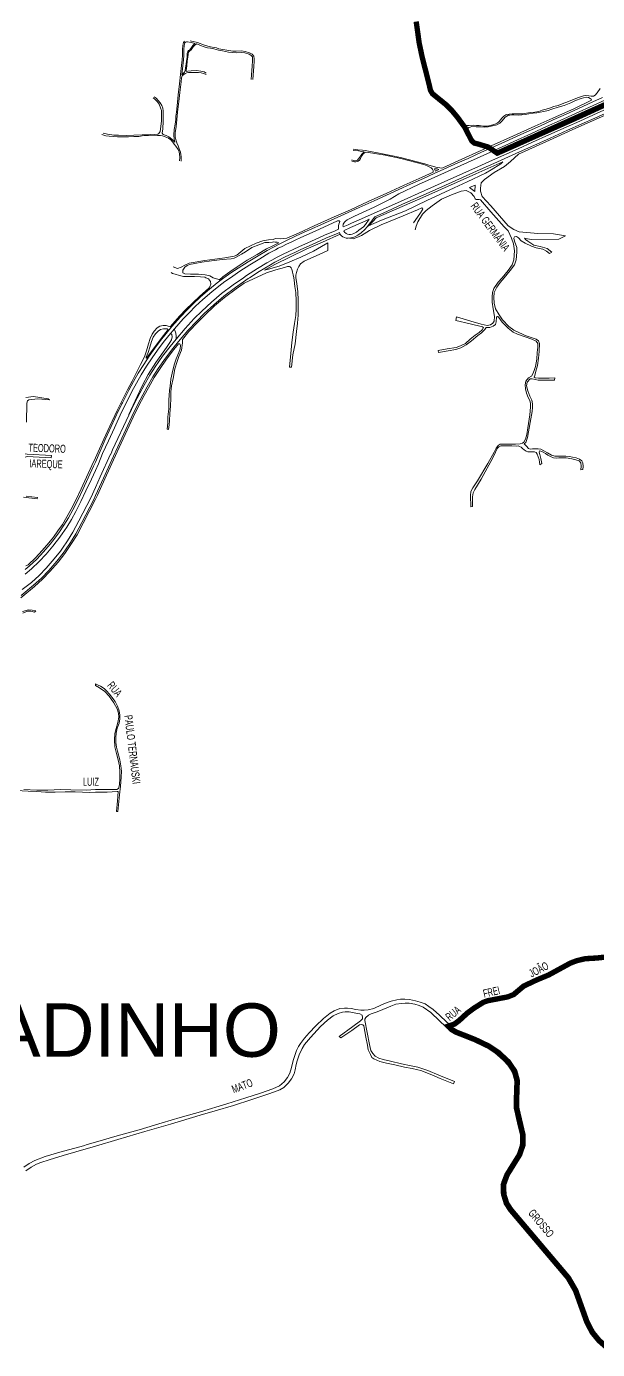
# Model space of a CAD drawing. Header units: millimetres. Extents: x 617885 to 663705, y 7172943 to 7234736.
# Drawn here: x 656071 to 657141, y 7183791 to 7186271 of the extents above; entities that cross this region are included whole.
import ezdxf

# ---------------------------------------------------------------- set-up
doc = ezdxf.new("R2010")
doc.units = ezdxf.units.MM
doc.layers.add('BAIRROS', color=12, linetype='Continuous')
doc.layers.add('TOP_VIAS 10.000', color=7, linetype='Continuous', lineweight=9)
doc.layers.add('VIAS', color=7, linetype='Continuous', lineweight=5)
doc.styles.add('LDUP', font='LDUP.SHX')
doc.styles.get("Standard").update_dxf_attribs({"font": 'arial.ttf'})

msp = doc.modelspace()

# ---------------------------------------------------------------- linework, layer by layer
at = {"layer": 'BAIRROS', "lineweight": 40, "ltscale": 0.3, "const_width": 10}
for points in [[(657204.2, 7186146.6), (656953, 7186033.4), (656936.1, 7186044.8), (656919.4, 7186049.9), (656909.7, 7186052.4), (656904.8, 7186057.1), (656892.5, 7186081.3), (656878.4, 7186100.7), (656867.1, 7186114.3), (656857.5, 7186123.8), (656831.8, 7186144.6), (656828, 7186150.8), (656825.8, 7186159.9), (656811.8, 7186215.8), (656806.7, 7186239.8), (656801.1, 7186280)], [(657204.2, 7186146.6), (657106.9, 7186102), (656975.4, 7186043.3), (656953, 7186033.4), (656936.1, 7186044.8), (656919.4, 7186049.9), (656909.7, 7186052.4), (656904.8, 7186057.1), (656892.5, 7186081.3), (656878.4, 7186100.7), (656867.1, 7186114.3), (656857.5, 7186123.8), (656831.8, 7186144.6), (656828, 7186150.8), (656825.8, 7186159.9), (656811.8, 7186215.8), (656806.7, 7186239.8), (656801.1, 7186280)], [(657156.9, 7183796.5), (657143.5, 7183808.2), (657130.9, 7183823.6), (657120.6, 7183843.4), (657099.6, 7183901.9), (657085.9, 7183925.7), (656977.8, 7184053.4), (656970, 7184065.5), (656965.1, 7184081.4), (656964.1, 7184099.9), (656971.1, 7184119), (656994.5, 7184156.6), (657000.6, 7184174.5), (657000.4, 7184194.7), (656989, 7184243.4), (656989, 7184266.3), (656990, 7184295.5), (656985.3, 7184312.8), (656973.3, 7184330.5), (656954.4, 7184348.1), (656936.6, 7184360), (656911.1, 7184372.2), (656874.9, 7184386.5), (656866.6, 7184391.5), (656861.5, 7184397.7), (656872.6, 7184401.3), (656881.3, 7184407.9), (656896, 7184421.4), (656908.8, 7184430.9), (656926.6, 7184442.1), (656935.1, 7184445.1), (656972.3, 7184452.2), (656983.3, 7184456.5), (657002.3, 7184472.5), (657026.3, 7184483.8), (657049, 7184493.3), (657089.5, 7184515.4), (657101.5, 7184520), (657117.5, 7184523.8), (657139.5, 7184525.1), (657168.5, 7184528.2)], [(657169, 7184528.4), (657140.1, 7184525.3), (657118.1, 7184524), (657102.1, 7184520.2), (657090.1, 7184515.6), (657049.6, 7184493.5), (657026.8, 7184484), (657002.9, 7184472.7), (656983.8, 7184456.7), (656972.9, 7184452.4), (656935.7, 7184445.3), (656927.2, 7184442.3), (656909.4, 7184431.1), (656896.6, 7184421.6), (656881.9, 7184408.1), (656873.2, 7184401.5), (656862.1, 7184397.9), (656867.2, 7184391.7), (656875.5, 7184386.7), (656911.7, 7184372.4), (656937.1, 7184360.2), (656955, 7184348.3), (656973.9, 7184330.7), (656985.9, 7184313), (656990.6, 7184295.7), (656989.6, 7184266.5), (656989.6, 7184243.6), (657001, 7184194.9), (657001.2, 7184174.7), (656995.1, 7184156.8), (656971.7, 7184119.2), (656964.7, 7184100.1), (656965.6, 7184081.6), (656970.6, 7184065.7), (656978.4, 7184053.6), (657086.5, 7183925.9), (657100.2, 7183902.1), (657121.2, 7183843.6), (657131.4, 7183823.8), (657144.1, 7183808.4), (657157.5, 7183796.7)]]:
    msp.add_lwpolyline(points, dxfattribs=at)
at = {"layer": 'VIAS', "color": 253, "flags": 128}
for points in [[(656904.4, 7186055.5), (656899.6, 7186062.9), (656895.7, 7186071.1), (656892.6, 7186077.4), (656887.9, 7186083.2), (656884.4, 7186089.6), (656879.9, 7186096.9), (656874.3, 7186103.9), (656865, 7186114.2), (656857.6, 7186121.8), (656850.6, 7186127.4), (656844.5, 7186132.1), (656836.7, 7186138.2), (656831, 7186143.4), (656828.7, 7186145.4), (656826, 7186149.8), (656825.2, 7186153.3), (656823.6, 7186158.9), (656822.9, 7186164.3), (656821.5, 7186171.9), (656818.3, 7186185.8), (656814.5, 7186199.2), (656810.5, 7186214.8), (656807.5, 7186228.6), (656804.3, 7186248), (656802.1, 7186262.4), (656800.2, 7186274.5)], [(656838.6, 7186140.5), (656835.3, 7186143.5), (656832.9, 7186147), (656830.1, 7186151.8), (656828.6, 7186156.6), (656827, 7186163.5), (656825.8, 7186170.4), (656823.2, 7186181), (656819.4, 7186193.8), (656814.9, 7186210), (656811.2, 7186224.7), (656808, 7186242.1), (656805.5, 7186261.1), (656803.1, 7186279.9)], [(656366.9, 7186243.1), (656365.6, 7186241.7), (656365, 7186240.8), (656364.3, 7186238.5), (656363.8, 7186234.7), (656363.4, 7186228.5), (656362.9, 7186216.9), (656362.3, 7186208.5), (656361.2, 7186197.5), (656359.4, 7186180.7), (656357.3, 7186163.5), (656355.3, 7186142.5), (656353.4, 7186122.4), (656351.9, 7186110.4), (656350.9, 7186102.5), (656350.4, 7186096.6), (656349.3, 7186087.6), (656347.7, 7186077.9), (656347, 7186067.9), (656347.6, 7186059.9), (656348.6, 7186054), (656343.2, 7186059.7), (656337.7, 7186063.7), (656332.8, 7186066.2), (656326.6, 7186068.4), (656324.8, 7186070.9), (656326.2, 7186079.3), (656326.8, 7186093.3), (656327.2, 7186104.4), (656327, 7186112.7), (656326, 7186118), (656324.1, 7186122.6), (656321.1, 7186127.5), (656317.8, 7186132.3), (656313.5, 7186136.7), (656310.3, 7186138.8)], [(656494.8, 7186171.3), (656495.5, 7186179.7), (656496.9, 7186196), (656497.4, 7186206.1), (656497.4, 7186210.1), (656496.9, 7186214.9), (656493.4, 7186218.7), (656489, 7186221.6), (656480.7, 7186223.9), (656473.4, 7186224.9), (656463.7, 7186224.4), (656457.6, 7186224.7), (656450, 7186225.5), (656438.5, 7186227.7), (656431.5, 7186229.2), (656426.7, 7186230.5), (656422.2, 7186231.4), (656415.8, 7186232.7), (656410.9, 7186233.6), (656404.5, 7186235.6), (656391.1, 7186240.8), (656377.6, 7186243.9)], [(656407.8, 7186183.1), (656403.5, 7186185.6), (656397.5, 7186187.2), (656389.6, 7186188.4), (656379.4, 7186187.8), (656373.3, 7186187.2), (656370.1, 7186186.2), (656370.2, 7186188.3), (656370.7, 7186192.3), (656371.1, 7186197.6), (656372, 7186205.8), (656373.1, 7186213.5), (656373.6, 7186218.8), (656374.5, 7186222.6), (656376.4, 7186224.6), (656379.5, 7186227.3), (656382, 7186230.8), (656383.6, 7186233.2), (656386.1, 7186236), (656388.2, 7186237.2), (656389.7, 7186238), (656396.7, 7186235.4), (656403.6, 7186232.9), (656410.2, 7186230.8), (656415.3, 7186229.9), (656421.6, 7186228.7), (656426, 7186227.7), (656430.9, 7186226.4), (656437.9, 7186224.9), (656449.6, 7186222.6), (656457.4, 7186221.8), (656463.7, 7186221.5), (656473.3, 7186222.1), (656480.1, 7186221.1), (656487.8, 7186219), (656491.6, 7186216.5), (656494.2, 7186213.7), (656494.6, 7186209.9), (656494.6, 7186206.2), (656494, 7186196.2), (656492.6, 7186180), (656492, 7186171.5)], [(656407.5, 7186180.9), (656402.8, 7186182.5), (656398.1, 7186183.7), (656393.2, 7186184.7), (656385.3, 7186184.6), (656379.3, 7186184.8), (656374.6, 7186184.8), (656371, 7186184.1), (656367.9, 7186182.5), (656365.6, 7186181), (656362.7, 7186178), (656361.5, 7186174.5), (656360.4, 7186166.8), (656358.3, 7186146.8), (656356.3, 7186130.2), (656353.8, 7186110), (656352.5, 7186096.7), (656351.4, 7186083.3), (656349.7, 7186071.5), (656349.7, 7186064.1), (656351.1, 7186056.7), (656352.7, 7186052.8), (656355.3, 7186047.4), (656358.3, 7186037.9), (656358.5, 7186037.8), (656359.5, 7186035), (656360.9, 7186026.8), (656360.6, 7186018.4)], [(657145.6, 7186154.4), (657140.4, 7186146.5), (657136.4, 7186142.1), (657133.6, 7186140.2), (657129, 7186140.4), (657124.5, 7186140.9), (657118.9, 7186141.2), (657114.8, 7186140.8), (657110.7, 7186139.7), (657107, 7186138.4), (657103.2, 7186136.8), (657086.4, 7186130.5), (657074.9, 7186125.6), (657066.9, 7186122.8), (657058.9, 7186120.6), (657051.2, 7186118), (657044.4, 7186115.6), (657037.3, 7186113.9), (657031.2, 7186111.7), (657023.4, 7186110.1), (657015.6, 7186109.3), (657007.9, 7186108.5), (657000.2, 7186107.2), (656993.1, 7186106.8), (656986.7, 7186107), (656980.8, 7186107), (656975.3, 7186106.6), (656970.8, 7186105.9), (656968.8, 7186105.3), (656965.1, 7186102.8), (656961.7, 7186098.9), (656959, 7186095.6), (656956.1, 7186092.4), (656952.9, 7186089.7), (656950.2, 7186088.1), (656945, 7186086.3), (656939.7, 7186085.1), (656934.6, 7186084.2), (656927, 7186084.1), (656919.4, 7186085.1), (656914.3, 7186085.5), (656907.7, 7186085.7), (656900.4, 7186085.4), (656894.8, 7186085.2), (656892.5, 7186085.6), (656890.8, 7186086.8), (656888.6, 7186089.5), (656885.1, 7186095), (656877.9, 7186105), (656870.5, 7186113.3), (656862.6, 7186121.8), (656855.3, 7186127.6), (656848.1, 7186132.8), (656842.7, 7186137.5), (656838.6, 7186140.5)], [(656068.2, 7185253.2), (656076, 7185259.3), (656089.9, 7185272.7), (656102.7, 7185286.4), (656115.2, 7185300.8), (656121.9, 7185309.3), (656124, 7185312), (656125.8, 7185314.5), (656132.6, 7185323.8), (656140.9, 7185336.1), (656149.3, 7185350.2), (656157.5, 7185364.9), (656166.7, 7185383.2), (656176.3, 7185403.2), (656186.5, 7185425.1), (656196.5, 7185446.7), (656200, 7185454.4), (656208.6, 7185474.7), (656218.4, 7185497.1), (656229.6, 7185521.3), (656243.4, 7185551), (656248.2, 7185560.8), (656248.6, 7185561.6), (656249.6, 7185563.6), (656250.5, 7185565.3), (656251.1, 7185566.6), (656254.9, 7185574.2), (656262.7, 7185589.4), (656271.3, 7185605.4), (656280.2, 7185621.3), (656290.4, 7185637.6), (656300.8, 7185653.2), (656311.3, 7185667.9), (656322, 7185682.5), (656332.3, 7185695.5), (656343.4, 7185708.7), (656359.9, 7185727.2), (656371.1, 7185738.9), (656383.3, 7185751.2), (656397.1, 7185763.9), (656413.8, 7185778.6), (656428.3, 7185790.5), (656440.4, 7185800), (656454, 7185809.4), (656467.3, 7185817.7), (656486.1, 7185829.8), (656504.7, 7185840.9), (656522.1, 7185851), (656533.9, 7185857.2), (656546.6, 7185864.3), (656560.4, 7185871), (656585.6, 7185882.7), (656610.9, 7185894), (656617, 7185896.7), (656629, 7185902.2), (656666.9, 7185919.3), (656694.4, 7185931.7), (656722.5, 7185944.3), (656745.3, 7185954.7), (656768.8, 7185965.4), (656790.5, 7185975.3), (656814.7, 7185986.2), (656834.6, 7185995), (656853.1, 7186003.3), (656879, 7186015.1), (656898.3, 7186023.7), (656923.3, 7186035), (656942.2, 7186043.4), (656966.9, 7186054.7), (656996.9, 7186068.2), (657034, 7186084.9), (657057.6, 7186095.6), (657082, 7186106.6), (657103.9, 7186116.7), (657131.9, 7186129.3), (657150.2, 7186137.5)], [(656214.2, 7186070.9), (656222.8, 7186068.7), (656234.7, 7186067.4), (656243.4, 7186067), (656257.7, 7186066.2), (656272.1, 7186067.1), (656287.3, 7186067.9), (656302.7, 7186068.4), (656316.8, 7186069.2), (656319, 7186070.1), (656321, 7186073.8), (656322.8, 7186083.3), (656323.5, 7186094.1), (656323.8, 7186107), (656323.7, 7186113.6), (656322.1, 7186118.6), (656319.1, 7186124.9), (656316.1, 7186129.8), (656311.6, 7186134.5), (656308.3, 7186137)], [(657159.3, 7186116.8), (657133.4, 7186105.1), (657107.8, 7186093.6), (657082.1, 7186082.1), (657049.7, 7186067.5), (657018.9, 7186053.7), (656992.1, 7186041.7), (656943.9, 7186020.2), (656923.7, 7186011.1), (656853.6, 7185979.6), (656817.1, 7185963.4), (656773, 7185943.6), (656704.1, 7185912.6), (656680, 7185902), (656673.4, 7185899.1), (656664.1, 7185895.2), (656664, 7185895.8), (656663.9, 7185897), (656664, 7185898.6), (656664.5, 7185900.4), (656665.6, 7185902.5), (656667, 7185904.4), (656668.7, 7185906.2), (656671.7, 7185908.7), (656685.4, 7185915.3), (656722.3, 7185932.2), (656752.1, 7185947.5), (656768.5, 7185957.2), (656805.3, 7185974.6), (656915.5, 7186024.3), (656940.1, 7186035.4), (656983.9, 7186055.2), (657017.3, 7186070.3), (657045.6, 7186083.1), (657070.8, 7186094.6), (657099.6, 7186107.7), (657132.8, 7186122.7), (657154.6, 7186132.4)], [(656488.5, 7185800), (656507, 7185811.6), (656528.3, 7185824.4), (656536.1, 7185828.9), (656543.5, 7185833), (656553, 7185837.8), (656564.9, 7185843.5), (656573.4, 7185847.4), (656584.6, 7185852.6), (656606, 7185862.1), (656632, 7185874), (656651.9, 7185882.4), (656657.2, 7185884.7), (656657.9, 7185882.5), (656659.2, 7185880.4), (656661.1, 7185878.5), (656663.4, 7185876.9), (656666.5, 7185875.2), (656669.6, 7185874.3), (656673.5, 7185874.2), (656678.3, 7185874.5), (656682.5, 7185875.2), (656686.1, 7185876.5), (656691.7, 7185879.6), (656697.8, 7185883.9), (656705, 7185890.1), (656709.5, 7185895.3), (656723.3, 7185914.1), (656747.6, 7185925), (656775.6, 7185937.7), (656819.7, 7185957.4), (656856.3, 7185973.7), (656926.4, 7186005.1), (656946.6, 7186014.3), (656994.8, 7186035.8), (657021.5, 7186047.8), (657052.3, 7186061.5), (657084.8, 7186076.2), (657110.4, 7186087.7), (657136, 7186099.2), (657162, 7186110.9)], [(656357.6, 7186018.8), (656357.9, 7186025.5), (656357.7, 7186031.3), (656356.7, 7186035.7), (656355.1, 7186040.2), (656350.8, 7186046.3), (656347.7, 7186050.3), (656344.8, 7186053.9), (656341.1, 7186058.2), (656336.6, 7186061.5), (656330.7, 7186064.3), (656325.6, 7186065.9), (656322.1, 7186066.3), (656316.2, 7186066.5), (656310.9, 7186067.1), (656299.6, 7186066.8), (656290.9, 7186066.3), (656281.3, 7186064.7), (656271.7, 7186064.7), (656261.8, 7186064.3), (656250.3, 7186063.9), (656241.4, 7186064.2), (656233.2, 7186064.6), (656225.9, 7186065), (656219.4, 7186065.8), (656212.2, 7186068.3)], [(656683.1, 7186040.8), (656691.6, 7186039.8), (656700.5, 7186039.1), (656705.7, 7186038.1), (656734.8, 7186033), (656753.7, 7186029.3), (656771.8, 7186025.2), (656817.4, 7186013.2), (656823.2, 7186011.6), (656838.2, 7186007.2), (656841.9, 7186006.4), (656845.6, 7186005.7), (656848.2, 7186005.3), (656851.2, 7186005.8), (656893.8, 7186025.2), (656932.3, 7186042.7), (656932.4, 7186044.1), (656931.9, 7186044.8), (656930.4, 7186045.4), (656926.2, 7186046.5), (656920.8, 7186047.8), (656915.7, 7186048.7), (656911.6, 7186049.9), (656909.2, 7186050.7), (656906.8, 7186052.4), (656904.4, 7186055.5)], [(656745.8, 7185958.5), (656778.6, 7185973.3), (656812.2, 7185988.4), (656833.2, 7185997.8), (656833.2, 7186000.9), (656831.5, 7186003.7), (656828.9, 7186006.1), (656825.1, 7186008), (656821.4, 7186009.6), (656815.4, 7186012), (656772.4, 7186023.4), (656743, 7186029.4), (656711.5, 7186034.8), (656707, 7186035), (656704.2, 7186034), (656702, 7186032), (656699.4, 7186028.1), (656696.7, 7186023.3), (656694.6, 7186020.3), (656692.6, 7186018.6), (656690.3, 7186017.5), (656688.1, 7186017.1), (656685.3, 7186017.3), (656682.8, 7186018), (656681, 7186018.7), (656680, 7186019.2)], [(656680.7, 7186020.6), (656683.6, 7186019.6), (656686.2, 7186019.2), (656689.1, 7186019.7), (656690.8, 7186020.5), (656692.4, 7186021.9), (656695.6, 7186025.7), (656698, 7186029.4), (656698.6, 7186030.6), (656700.2, 7186032.7), (656702.3, 7186034.9), (656703.5, 7186035.9), (656698.8, 7186036.6), (656693.2, 7186037.5), (656683.1, 7186038.5)], [(656558.9, 7185874), (656580.4, 7185883.7), (656609.6, 7185897.1), (656647.3, 7185913.9), (656678, 7185927.5), (656711.2, 7185942.6), (656745.8, 7185958.5)], [(656068.1, 7185244.6), (656080.3, 7185254.5), (656094.5, 7185268.2), (656107.5, 7185282.1), (656120.2, 7185296.7), (656126.5, 7185305.1), (656129.1, 7185308.2), (656131.1, 7185311.5), (656137.8, 7185320), (656146.4, 7185332.6), (656154.9, 7185347), (656163.2, 7185361.9), (656172.5, 7185380.4), (656182.2, 7185400.4), (656192.3, 7185422.4), (656200, 7185438.9), (656205.6, 7185451.4), (656213.4, 7185470.8), (656224.2, 7185494.4), (656235.4, 7185518.6), (656249.1, 7185548.2), (656253.7, 7185557.6), (656257, 7185564.1), (656260.7, 7185571.3), (656268.4, 7185586.5), (656277, 7185602.4), (656285.7, 7185618), (656295.8, 7185634.2), (656306.1, 7185649.6), (656316.5, 7185664.1), (656327.2, 7185678.6), (656337.3, 7185691.4), (656348.3, 7185704.5), (656364.6, 7185722.8), (656375.7, 7185734.4), (656387.8, 7185746.5), (656401.4, 7185759.1), (656418, 7185773.7), (656431.3, 7185784.3), (656442.4, 7185792.7), (656453.2, 7185799.9), (656457.3, 7185802.9), (656470.8, 7185812.4), (656489.4, 7185824.3), (656507.9, 7185835.4), (656524.8, 7185845.7), (656533.8, 7185850.5), (656537.5, 7185852.3), (656542.7, 7185855.1), (656549.8, 7185858.6), (656558, 7185862.7), (656568.1, 7185867.5), (656575.3, 7185870.9), (656583.8, 7185874.7), (656613.2, 7185887.9), (656620, 7185891), (656653.9, 7185906.3), (656655.2, 7185906.5), (656656.2, 7185906.5), (656656.8, 7185906.5), (656657.4, 7185906), (656657.7, 7185905.2), (656657.3, 7185903.7), (656656.3, 7185900.1), (656655.6, 7185897.1), (656655.2, 7185893.6), (656655.2, 7185891.1), (656649.5, 7185888), (656629.5, 7185879.6), (656603.4, 7185867.8), (656582.1, 7185858.2), (656570.8, 7185853), (656562.3, 7185849.1), (656550.5, 7185843.4), (656540.7, 7185838.5), (656530.6, 7185833), (656521.1, 7185827.7), (656503.7, 7185817.1), (656482.9, 7185804), (656477.3, 7185800), (656458.4, 7185786.6), (656436.3, 7185770.2), (656417.3, 7185754.1), (656399.2, 7185737.3), (656385.2, 7185723.3), (656368.3, 7185705), (656351, 7185684.6), (656340, 7185671.2), (656325.9, 7185652.8), (656312.2, 7185633.2), (656302.2, 7185617.5), (656291.1, 7185598.4), (656283.2, 7185583.7), (656273.3, 7185564.6), (656262.4, 7185542.6), (656232.2, 7185477.3), (656230.8, 7185474.2), (656230.5, 7185473.7), (656228.6, 7185469.4), (656228.5, 7185469.1), (656209, 7185426.8), (656200, 7185407), (656191.1, 7185387.5), (656169.1, 7185344.2), (656157.6, 7185323), (656147.6, 7185307.2), (656138.4, 7185293.4), (656134.4, 7185287.7), (656122.9, 7185272.9), (656107.7, 7185255.6), (656094.5, 7185241.7), (656079.9, 7185228.7), (656062.4, 7185215.8)], [(656345.5, 7185820.6), (656353.5, 7185817.4), (656360.9, 7185819.5), (656367.3, 7185823.6), (656375.9, 7185827.5), (656405.1, 7185832.1), (656442.4, 7185837.3), (656460, 7185840.2), (656465.1, 7185842.5), (656479.7, 7185855), (656501.2, 7185864.5), (656513.4, 7185868.9), (656524, 7185871), (656532.8, 7185871.8), (656537.6, 7185873.4), (656545.9, 7185873.1), (656552.8, 7185873.3), (656558.9, 7185874)], [(656420.4, 7185800), (656414.1, 7185803.3), (656405.5, 7185805.4), (656393.3, 7185806.9), (656378.2, 7185806.9), (656367.6, 7185807), (656363.7, 7185809.4), (656363.7, 7185814.1), (656367.4, 7185819.5), (656371.7, 7185822.7), (656376.1, 7185824.5), (656386, 7185826.8), (656399.5, 7185829.2), (656417.3, 7185831.6), (656437.7, 7185834.2), (656454.3, 7185835.5), (656460.1, 7185836.9), (656465.2, 7185839.3), (656473.4, 7185844.1), (656481.2, 7185848.7), (656493.1, 7185856.4), (656506.2, 7185861.7), (656517.3, 7185865.9), (656524.7, 7185866.2), (656531.8, 7185866.9), (656533.6, 7185867), (656536.8, 7185866.8), (656540.4, 7185866.6), (656543.6, 7185865.4), (656533.5, 7185860.5), (656520.5, 7185853.9), (656503, 7185843.8), (656484.3, 7185832.6), (656465.4, 7185820.5), (656451.7, 7185810.9), (656438.7, 7185801.5), (656436.7, 7185799.9), (656432.1, 7185796.2), (656429.4, 7185797), (656422.2, 7185799.1), (656420.4, 7185800)], [(656060.7, 7185204.7), (656084, 7185223.8), (656098.9, 7185237.1), (656112.4, 7185251.2), (656127.8, 7185268.8), (656139.6, 7185284.1), (656143.6, 7185289.8), (656153, 7185303.8), (656163.1, 7185319.8), (656174.7, 7185341.2), (656196.9, 7185384.7), (656200, 7185391.6), (656214.9, 7185424.2), (656233.9, 7185465.4), (656237.1, 7185472.6), (656238, 7185474.7), (656268.2, 7185539.8), (656279, 7185561.7), (656288.8, 7185580.7), (656296.7, 7185595.3), (656307.7, 7185614.2), (656317.6, 7185629.6), (656331.1, 7185649), (656345, 7185667.2), (656355.9, 7185680.5), (656373.1, 7185700.8), (656389.8, 7185718.8), (656403.7, 7185732.7), (656421.6, 7185749.3), (656440.3, 7185765.2), (656462.2, 7185781.4), (656486.4, 7185798.7), (656488.5, 7185800)], [(656069.3, 7185259.8), (656073.8, 7185261.8), (656087.5, 7185275), (656100.2, 7185288.6), (656112.6, 7185302.9), (656121.3, 7185314), (656129.8, 7185325.7), (656138.1, 7185337.8), (656146.4, 7185351.8), (656154.6, 7185366.4), (656163.8, 7185384.7), (656173.3, 7185404.6), (656183.5, 7185426.5), (656193.5, 7185448.1), (656200, 7185462.5), (656205.1, 7185473.8), (656215.9, 7185497.5), (656227.1, 7185521.7), (656240.9, 7185551.3), (656252.5, 7185574.7), (656260.3, 7185589.9), (656268.9, 7185606), (656276.8, 7185622.6), (656284.3, 7185637.1), (656288.1, 7185644.2), (656292.3, 7185653.6), (656295.6, 7185663.2), (656299.3, 7185676), (656302.7, 7185685.8), (656306.4, 7185694.1), (656310, 7185699.7), (656315.9, 7185706), (656320.8, 7185708.9), (656326.8, 7185710.7), (656332.4, 7185710.5), (656339.9, 7185708), (656358, 7185728.4), (656369.3, 7185740.2), (656381.6, 7185752.5), (656395.4, 7185765.3), (656412.2, 7185780.1), (656414.3, 7185783.1), (656416, 7185787.8), (656415.9, 7185793), (656411.6, 7185798.2), (656407, 7185800), (656404.9, 7185800.9), (656396.8, 7185801.7), (656385.7, 7185802), (656374.4, 7185802.1), (656364.9, 7185802.5), (656357.4, 7185804), (656349.5, 7185806.4), (656344.1, 7185807.7), (656342, 7185810)], [(656351.1, 7185684.7), (656351, 7185690.6), (656350.6, 7185696.2), (656348.3, 7185702.9)], [(656340.8, 7185695.7), (656343, 7185693.8), (656343.6, 7185689.1), (656342.3, 7185683.8), (656339.5, 7185678.6), (656333.3, 7185669.1), (656313.1, 7185641.4), (656298.9, 7185618.4), (656288.3, 7185598.5), (656278.2, 7185577.5), (656262.8, 7185543.8)], [(656069.5, 7185575.3), (656083.7, 7185577.1), (656111.7, 7185573.2), (656113.6, 7185571), (656092.3, 7185572.8), (656075.1, 7185571), (656072.6, 7185569.3), (656071.3, 7185565), (656070.6, 7185529.4)], [(656068.2, 7185470), (656072.2, 7185469.3), (656117.4, 7185467.1), (656116.9, 7185462.5), (656072.1, 7185465.2), (656068.5, 7185464)], [(656070.3, 7185390.7), (656091.1, 7185388.3), (656091, 7185385.4), (656064.9, 7185388.5)]]:
    msp.add_lwpolyline(points, dxfattribs=at)
for points in [[(656382.3, 7186234.9), (656379.8, 7186231.1), (656378.3, 7186228.6), (656376, 7186226.7), (656374.4, 7186225.5), (656373.3, 7186224.2), (656372.6, 7186222.7), (656372.1, 7186220), (656371.6, 7186213.4), (656371.2, 7186208.7), (656370.6, 7186205.7), (656370.2, 7186201.1), (656369.6, 7186197), (656369, 7186192.5), (656368.3, 7186188.2), (656367.1, 7186185), (656363.9, 7186182.2), (656361.8, 7186180.4), (656364.9, 7186208.4), (656365.4, 7186216.7), (656365.9, 7186228.4), (656366.3, 7186234.5), (656366.7, 7186238), (656367.4, 7186240), (656369, 7186241.7), (656370.8, 7186241.8), (656372.7, 7186241.8), (656379.2, 7186240.7), (656387.1, 7186238.8), (656384.6, 7186237.3)], [(657129.7, 7186132.9), (657097.9, 7186117.3), (657057.3, 7186099.2), (657023.2, 7186083.7), (656983.6, 7186065.8), (656941.3, 7186046.9), (656937.3, 7186046.6), (656933.3, 7186047.1), (656926.5, 7186049.2), (656920.4, 7186050.8), (656914.5, 7186052.3), (656909.3, 7186054.5), (656907.1, 7186056.9), (656903.7, 7186062.3), (656900.6, 7186068.4), (656897.8, 7186073.5), (656897, 7186076.7), (656897.3, 7186078.8), (656898.3, 7186080.3), (656900, 7186081.4), (656902.4, 7186082.4), (656905.6, 7186083.1), (656913.7, 7186083), (656922.4, 7186082.5), (656930, 7186082.1), (656935.9, 7186082.7), (656944.2, 7186084.3), (656952.5, 7186086.4), (656957.6, 7186089.3), (656961.5, 7186093.5), (656965.4, 7186097.8), (656968, 7186100.6), (656971.1, 7186103), (656973.9, 7186104.5), (656976.5, 7186104.9), (656980.1, 7186105), (656984, 7186105), (656992.1, 7186104.8), (656999, 7186105.2), (657005.3, 7186106), (657012.2, 7186107.1), (657020.3, 7186108.1), (657027.4, 7186108.7), (657033.7, 7186110), (657040, 7186111.5), (657048.3, 7186113.6), (657055.1, 7186115.9), (657067.1, 7186119.3), (657078.5, 7186122.6), (657090.7, 7186127.5), (657099.9, 7186131.9), (657110.2, 7186135.8), (657114.9, 7186137.3), (657120.2, 7186138.1), (657123.9, 7186137.5), (657127.4, 7186136.1), (657129, 7186134.8)], [(656843.7, 7186002.6), (656837.2, 7185999.7), (656835.6, 7186003.2), (656835.8, 7186003.8), (656836.3, 7186004.2), (656837.3, 7186004.3), (656840.2, 7186004)], [(656678.2, 7185894.1), (656682.1, 7185895.8), (656706.8, 7185906.7), (656712.8, 7185909.4), (656710.4, 7185905.9), (656708.7, 7185903.4), (656706.1, 7185899.7), (656702.3, 7185895.1), (656693.7, 7185888.9), (656689, 7185885.6), (656684.1, 7185883), (656680.8, 7185881.8), (656678.2, 7185881.2), (656675.4, 7185881), (656672.5, 7185881.5), (656669.7, 7185882.7), (656666.6, 7185885.1), (656665.8, 7185886.5), (656665.6, 7185887.5), (656665.8, 7185888.5), (656676.5, 7185893.3)], [(656295.3, 7185649.7), (656295.3, 7185651.4), (656298.8, 7185659.9), (656302.2, 7185670.1), (656305.2, 7185680.4), (656308.1, 7185688.3), (656312.4, 7185695), (656317.3, 7185700.1), (656322, 7185703), (656327.7, 7185704.5), (656331.5, 7185704.5), (656334.7, 7185704.1), (656336.2, 7185703), (656322.9, 7185685.8), (656310.1, 7185668.4), (656299.5, 7185654), (656295.9, 7185649.1)]]:
    msp.add_lwpolyline(points, close=True, dxfattribs=at)
at = {"layer": 'VIAS', "color": 253}
for points in [[(657153.9, 7186104.1), (657100.5, 7186080.2), (657044.1, 7186054.8), (656992.6, 7186031.3), (656978, 7186017.8)], [(656725.8, 7185911.9), (656813.5, 7185950.3), (656912.6, 7185994.4), (656941, 7186007), (656963.3, 7186017.2), (656959.8, 7186013.6), (656941.4, 7186002), (656930.8, 7185996.1), (656896.4, 7185979.4), (656872.3, 7185968.4), (656821.2, 7185944.7), (656781.3, 7185925.6), (656736.1, 7185907.6), (656711.9, 7185897), (656719.9, 7185905.4), (656725.8, 7185911.9)], [(656947, 7185996.9), (656928.8, 7185983.9), (656922.8, 7185978.1), (656921.4, 7185968), (656921.6, 7185962), (656924.9, 7185951.9)], [(656978, 7186017.8), (656966.4, 7186008.3), (656947, 7185996.9)], [(657060.6, 7185465.4), (657081.3, 7185465.4), (657088.1, 7185464.7), (657094.3, 7185463.5), (657101.1, 7185462.5), (657106.9, 7185459.9), (657111.8, 7185457), (657113.6, 7185452.9), (657114.2, 7185446.3), (657113.5, 7185440.3), (657109.5, 7185439.7), (657110.4, 7185446.6), (657109.7, 7185453), (657106.4, 7185456.8), (657100.2, 7185459), (657093, 7185460.4), (657082.1, 7185462.3), (657068.3, 7185462.3), (657063.2, 7185462.1), (657058.5, 7185462.6), (657053, 7185464.9), (657048, 7185467.6), (657043.7, 7185470.4), (657039, 7185473.3), (657034.7, 7185475), (657032.3, 7185475.4), (657031.8, 7185473.1), (657032.8, 7185468.5), (657034.7, 7185461.1), (657036.3, 7185452), (657032.8, 7185449.5), (657031.5, 7185459.5), (657028, 7185469.4), (657025.8, 7185472.5), (657022.7, 7185473.7), (657018.4, 7185473.8), (657010.3, 7185473.8), (657007, 7185474.7), (657003.7, 7185477.4), (657000.1, 7185480), (656998, 7185482.3), (656994.8, 7185483.8), (656992.3, 7185485), (656989.7, 7185484.5), (656980.3, 7185484.9), (656965.7, 7185485.2), (656962.7, 7185485.2), (656959.5, 7185485.2), (656956.1, 7185483.2), (656953.1, 7185479.8), (656949.9, 7185472.8), (656944.8, 7185462.5), (656922.6, 7185422.7), (656910.7, 7185403), (656907.8, 7185396.6), (656906.3, 7185389.4), (656906.8, 7185371.4), (656903.7, 7185370.4), (656903.1, 7185392.1), (656903.5, 7185399.1), (656907, 7185406.1), (656915.8, 7185419.4), (656935.1, 7185452), (656947.2, 7185473.3), (656950.8, 7185480.7), (656954.5, 7185485.4), (656958.6, 7185487.8), (656962.9, 7185488), (656970.9, 7185487.9), (656979.4, 7185488), (656987.5, 7185488), (656996.2, 7185488.9), (657000.1, 7185490), (657002.9, 7185491.8), (657005.7, 7185497.4), (657008.2, 7185506.1), (657010.3, 7185518.5), (657014, 7185542.9), (657015.4, 7185557.4), (657015.4, 7185564.3), (657014, 7185569.9), (657011.1, 7185575.5), (657007.6, 7185583.9), (657005.7, 7185591.6), (657005.3, 7185599), (657006.6, 7185606.2), (657011.6, 7185612.1), (657017.2, 7185615.7), (657019.9, 7185619.6), (657022.4, 7185626.4), (657024.8, 7185633.8), (657027.1, 7185647.2), (657028.1, 7185659.9), (657028.9, 7185669.6), (657028.9, 7185676.6), (657025.8, 7185681.3), (657017.8, 7185684.9), (656990.7, 7185694.2), (656982.9, 7185698), (656973.2, 7185705.3), (656962.1, 7185717), (656955.9, 7185725.4), (656954.3, 7185727.1), (656953.4, 7185727.1), (656952, 7185726.7), (656951.6, 7185725.8), (656951, 7185717.4), (656949.8, 7185712.5), (656945.6, 7185708.9), (656938.9, 7185706.9), (656933.4, 7185707), (656932.1, 7185706.9), (656929.7, 7185703.2), (656923.7, 7185696.7), (656916.6, 7185691.4), (656904.9, 7185681.6), (656895, 7185674.1), (656884.9, 7185668.8), (656875.6, 7185665.7), (656861, 7185663.1), (656843, 7185660.1), (656842.1, 7185663.7), (656858.9, 7185666.6), (656875.8, 7185669.5), (656884.2, 7185672.2), (656893.2, 7185676.7), (656902.1, 7185685.1), (656911.4, 7185692.1), (656918.9, 7185697.1), (656924.8, 7185702.3), (656927, 7185706.8), (656925.6, 7185708.1), (656902.3, 7185713.5), (656875.4, 7185719.6), (656876.8, 7185726.9), (656889.1, 7185723), (656903.2, 7185718.4), (656922.9, 7185713.1), (656933.8, 7185710.7), (656940.4, 7185711.5), (656944.7, 7185715.1), (656947.3, 7185718.8), (656947.7, 7185727.4), (656945.5, 7185741.5), (656943.7, 7185754.4), (656943.2, 7185764.3), (656944, 7185772.3), (656946.8, 7185780), (656954.5, 7185791.5), (656961.9, 7185800), (656973.2, 7185813.7), (656980.7, 7185824.1), (656983.8, 7185833.2), (656985.5, 7185850.3), (656983.2, 7185863.3), (656979.5, 7185874), (656973.3, 7185888), (656966, 7185895.4), (656940.8, 7185923.7), (656921.6, 7185946.1), (656919.1, 7185946.5), (656913.5, 7185946.5), (656911.4, 7185948.1), (656909.6, 7185952.3), (656903.6, 7185959.1), (656894.5, 7185963.2), (656885.4, 7185962), (656867.4, 7185955.6), (656848.6, 7185947.5), (656830.9, 7185934.7), (656819.9, 7185926.1), (656813.2, 7185919.2), (656803.9, 7185904.5), (656801, 7185896.7), (656799.4, 7185889.9)], [(656924.9, 7185951.9), (656940.8, 7185934.6), (656973.5, 7185897.5)], [(656795.9, 7185902.9), (656808.1, 7185920), (656813.8, 7185928.3), (656811.4, 7185930.9), (656803.5, 7185927.4), (656776.9, 7185915.9), (656735.4, 7185899.1), (656713.4, 7185888.3), (656698.9, 7185879.1), (656690, 7185875.3), (656683, 7185872.9), (656676.2, 7185873.9)], [(656973.5, 7185897.5), (656984, 7185890.3)], [(656060.1, 7185200.3), (656085.8, 7185221.6), (656100.9, 7185235.1), (656114.5, 7185249.3), (656130, 7185267), (656142.8, 7185283.4), (656155.4, 7185302.2), (656165.5, 7185318.4), (656177.2, 7185339.9), (656199.4, 7185383.5), (656200, 7185384.8), (656203.6, 7185392.7), (656217.4, 7185423), (656240.6, 7185473.5), (656270.7, 7185538.6), (656281.6, 7185560.4), (656291.3, 7185579.4), (656299.2, 7185593.9), (656310.1, 7185612.7), (656319.9, 7185628), (656333.4, 7185647.3), (656347.2, 7185665.5), (656355.9, 7185676.1), (656358.2, 7185675.8), (656359.3, 7185673.1), (656359, 7185666.6), (656356.2, 7185659.6), (656351.4, 7185647.8), (656347.6, 7185636.8), (656343.6, 7185621.1), (656341.5, 7185609.8), (656339.8, 7185596.5), (656338.7, 7185588.9), (656338.2, 7185580), (656337.5, 7185570.8), (656337.5, 7185554.6), (656335.8, 7185539.4), (656335.7, 7185528.1), (656334.4, 7185516.4), (656336.8, 7185515.8), (656338.1, 7185524), (656338.8, 7185531.8), (656339.6, 7185545.5), (656340.8, 7185559.4), (656341.2, 7185574), (656341.2, 7185586.2), (656342.6, 7185597.7), (656345.5, 7185611.1), (656348.7, 7185629.4), (656353.4, 7185643.2), (656356.5, 7185652.3), (656361, 7185664.1), (656363, 7185677.7), (656363.1, 7185684.5), (656375.2, 7185698.9), (656391.8, 7185716.9), (656405.6, 7185730.6), (656423.4, 7185747.2), (656442.1, 7185763), (656463.8, 7185779.1), (656478.7, 7185789.7), (656520.7, 7185809), (656538, 7185814.6), (656554.3, 7185819), (656559.8, 7185820.7), (656563.9, 7185820.7), (656565.2, 7185820.1), (656566.7, 7185818.4), (656568.1, 7185815.9), (656569.4, 7185810.4), (656570.3, 7185805.5), (656571.7, 7185800), (656572.2, 7185795.7), (656573.7, 7185783.5), (656575.6, 7185772), (656576.3, 7185756.4), (656576.3, 7185741.2), (656575.4, 7185728.9), (656573, 7185714.4), (656570.6, 7185698.2), (656568.3, 7185678.8), (656566, 7185658.2), (656563.4, 7185632.4), (656567.7, 7185632.5), (656569.9, 7185655.2), (656574.4, 7185676.4), (656577, 7185699.1), (656578.4, 7185714.9), (656580.1, 7185729.6), (656580.1, 7185758.1), (656579.3, 7185773.5), (656577.3, 7185789), (656575.7, 7185800), (656575.7, 7185804.7), (656576.7, 7185809.8), (656578.4, 7185816.2), (656581.1, 7185821.1), (656584.4, 7185826.3), (656591.3, 7185830.7), (656620.8, 7185844.1), (656635.2, 7185851), (656635.6, 7185865.4), (656623.9, 7185858.3), (656608.5, 7185849.9), (656584.8, 7185838.6), (656564.4, 7185829.5), (656544.1, 7185821.5), (656524.6, 7185815.9), (656516.9, 7185814), (656530.4, 7185821.5), (656536.2, 7185825), (656565.3, 7185839.4), (656594.9, 7185853.4), (656625.6, 7185866.9), (656658.4, 7185881.6)], [(656984, 7185890.3), (656993.9, 7185885.7), (657029.2, 7185882.7)], [(657005.3, 7185864.5), (656997.6, 7185869.4), (656992.7, 7185874.6), (656989, 7185877), (656985.5, 7185876.4), (656984, 7185874.2)], [(656984, 7185874.2), (656985.5, 7185868.4), (656989.4, 7185856.6)], [(657004, 7185874.2), (657005.7, 7185871.3)], [(657006, 7185873.3), (657004, 7185874.2)], [(657005.7, 7185871.3), (657010.2, 7185868.2), (657021.6, 7185861.1)], [(657080.8, 7185878.3), (657068.2, 7185872.1), (657017, 7185871.7), (657006, 7185873.3)], [(657029.2, 7185882.7), (657058.5, 7185882.2)], [(657058.5, 7185882.2), (657080.8, 7185878.3)], [(656989.8, 7185847.6), (656988.3, 7185833.6), (656985.3, 7185824.1)], [(656989.4, 7185856.6), (656989.8, 7185847.6)], [(657025.9, 7185856), (657016.9, 7185858.9), (657005.3, 7185864.5)], [(657021.6, 7185861.1), (657033.2, 7185858.7), (657046.4, 7185855), (657055.1, 7185847.7), (657050.9, 7185845.1)], [(657038.5, 7185853.3), (657025.9, 7185856)], [(657050.9, 7185845.1), (657045.1, 7185849.8), (657038.5, 7185853.3)], [(656985.3, 7185824.1), (656977, 7185813.4)], [(656977, 7185813.4), (656966, 7185800), (656958.3, 7185790.9), (656951.9, 7185782)], [(656951.9, 7185782), (656947.4, 7185772.1), (656946.6, 7185763), (656947.2, 7185752)], [(656947.2, 7185752), (656949.7, 7185741.7)], [(656949.7, 7185741.7), (656956.3, 7185730.6)], [(656956.3, 7185730.6), (656962.9, 7185721.2)], [(656962.9, 7185721.2), (656974.6, 7185708.5)], [(656974.6, 7185708.5), (656984, 7185701.6), (656993.7, 7185697.2), (657000, 7185694.4)], [(657000, 7185694.4), (657005.2, 7185692), (657025.8, 7185685), (657030.3, 7185681.9), (657032.4, 7185676.6), (657031.8, 7185661.8)], [(657031.8, 7185661.8), (657030.2, 7185649.2), (657028.4, 7185635.7)], [(657025.5, 7185624.9), (657023.3, 7185616.5), (657022.4, 7185613.8)], [(657028.4, 7185635.7), (657025.5, 7185624.9)], [(657009.2, 7185604.3), (657008, 7185597.6)], [(657014.6, 7185610.5), (657009.2, 7185604.3)], [(657060.7, 7185612.4), (657060.2, 7185607.7), (657046.2, 7185607.8), (657029.9, 7185607.9), (657018.7, 7185610.6), (657014.6, 7185610.5)], [(657022.4, 7185613.8), (657023.8, 7185612.6)], [(657023.8, 7185612.6), (657030.4, 7185611.7)], [(657030.4, 7185611.7), (657040.4, 7185611.6), (657050.4, 7185612)], [(657050.4, 7185612), (657060.7, 7185612.4)], [(657008, 7185597.6), (657010.1, 7185588), (657013.8, 7185578.3)], [(657013.8, 7185578.3), (657017.6, 7185570.3), (657019, 7185563.5)], [(657019, 7185563.5), (657019, 7185556.6), (657018.3, 7185549.2), (657014.6, 7185528.9)], [(657014.6, 7185528.9), (657009.9, 7185500.7)], [(657009.9, 7185500.7), (657006.5, 7185491.4), (657003.7, 7185488.9)], [(657003.7, 7185488.9), (657007.5, 7185484.4)], [(657007.5, 7185484.4), (657011.3, 7185479.7)], [(657011.3, 7185479.7), (657014.7, 7185479), (657019, 7185479.2), (657025.1, 7185479.2), (657029.7, 7185479.4)], [(657029.7, 7185479.4), (657034.9, 7185478.7), (657040.6, 7185475.6)], [(657040.6, 7185475.6), (657047.1, 7185472)], [(657047.1, 7185472), (657054.4, 7185467.7)], [(657054.4, 7185467.7), (657060.6, 7185465.4)], [(656064.1, 7185171.4), (656072.7, 7185175.3), (656079.2, 7185175.3), (656085.5, 7185173.4), (656088.5, 7185175.5), (656081.7, 7185177.3), (656074.5, 7185177.7), (656063.3, 7185174.7)], [(656051.6, 7184838.9), (656073.8, 7184837.6), (656090.2, 7184837.1), (656106.4, 7184835.8), (656124.7, 7184836), (656143.1, 7184836.3), (656161.7, 7184836.3), (656189.4, 7184835.6), (656200, 7184835.7), (656221.8, 7184835.7), (656240.4, 7184837.4), (656242.8, 7184837), (656241.4, 7184819.8), (656239.3, 7184800), (656241.8, 7184800), (656245.1, 7184831.2), (656247, 7184847.4), (656248.3, 7184864), (656248.6, 7184875.3), (656247.5, 7184885.6), (656245.5, 7184896.3), (656241.2, 7184912.5), (656239.5, 7184920.2), (656238.1, 7184928.8), (656237.9, 7184937.7), (656238.8, 7184946.5), (656241, 7184955.8), (656244.3, 7184965.5), (656245.7, 7184973.3), (656245.7, 7184980.5), (656244.7, 7184988.2), (656241.1, 7184997), (656236.7, 7185005.6), (656231, 7185013.9), (656226.3, 7185019.7), (656221, 7185025.8), (656216.2, 7185030.1), (656209.6, 7185034.3), (656200.8, 7185038.4), (656200, 7185038.8), (656200, 7185035.7), (656207.9, 7185031.7), (656217.8, 7185024.3), (656225.6, 7185015.7), (656234.4, 7185003.1), (656240.5, 7184992), (656243.1, 7184984.2), (656244, 7184976.4), (656241.9, 7184966.7), (656238.6, 7184955.3), (656236.2, 7184946.2), (656235.7, 7184934.1), (656236.5, 7184920.6), (656239.5, 7184908.7), (656242.7, 7184896.7), (656245.2, 7184885.5), (656245.7, 7184873.6), (656245.8, 7184862.2), (656245.1, 7184849.5), (656243.4, 7184843), (656240.2, 7184841.1), (656200, 7184840.8), (656182.6, 7184840), (656153.7, 7184840.2), (656134.4, 7184841.2), (656110.6, 7184839.8), (656090.2, 7184839.5), (656066.1, 7184840.8)], [(657153.5, 7184524.1), (657140.4, 7184522.8), (657122.6, 7184522.1), (657109.7, 7184520.2), (657096.5, 7184516.3), (657083.4, 7184509.8), (657067.6, 7184501.6), (657049.6, 7184491.2), (657028.5, 7184482.8), (657013, 7184475.4), (657002.6, 7184470.4), (656994.5, 7184462.5), (656984.7, 7184454.7), (656973.9, 7184449.7), (656961.1, 7184447.3), (656949.4, 7184445.8), (656936.7, 7184443.3), (656925.4, 7184438.8), (656911, 7184430.2), (656899.8, 7184421.9), (656888.5, 7184412.4), (656880.2, 7184404.3), (656873.5, 7184399.2), (656868.7, 7184397.1), (656867.9, 7184396.2), (656871.6, 7184393.2), (656873.1, 7184391.9), (656882.6, 7184387.3), (656894.3, 7184382.5), (656906.7, 7184378.1), (656918.6, 7184373.2), (656932.8, 7184365.8), (656943.9, 7184359.8), (656957.9, 7184349.8), (656970.1, 7184338.7), (656979.2, 7184328.8), (656985.9, 7184318.7), (656990.1, 7184309.3), (656993.1, 7184299.2), (656994, 7184289.8), (656994.1, 7184281.1), (656993.6, 7184272.6), (656992.6, 7184261.8), (656992.7, 7184253.5), (656993.3, 7184242.6), (656995.3, 7184231.4), (656999.9, 7184212.3), (657004, 7184194.7), (657004.7, 7184181.8), (657002.8, 7184168.3), (656997.7, 7184155.2), (656988.7, 7184138.6), (656979.4, 7184124.6), (656972.8, 7184113.6)], [(657001.5, 7184474.5), (657031.3, 7184488), (657051, 7184496.8), (657067.3, 7184505.8), (657085.6, 7184515.5), (657101, 7184522.3), (657115.4, 7184525.4), (657136.4, 7184527.3), (657154.2, 7184528.1)], [(657001.5, 7184474.5), (656991.6, 7184466.2), (656984.6, 7184460.5), (656978.6, 7184456.7), (656970.8, 7184454.1), (656956.7, 7184451.8), (656942.4, 7184449.2), (656934.1, 7184447.2), (656925.4, 7184444.2), (656919.3, 7184439.7), (656908.1, 7184433), (656895.6, 7184423.5), (656884.4, 7184413.9), (656873, 7184404.5), (656867.4, 7184401.9), (656862.4, 7184401.7), (656858.4, 7184404.9), (656844.8, 7184418.1), (656832.9, 7184428.6), (656824.8, 7184434.6), (656817.6, 7184439), (656808.6, 7184442.6), (656799.6, 7184445.2), (656788.6, 7184447.5), (656779.6, 7184448), (656771.8, 7184448), (656764.8, 7184447), (656753.9, 7184444.1), (656746.6, 7184441.6), (656735.9, 7184437.2), (656721.6, 7184430.8), (656711.2, 7184427.9), (656703.6, 7184427.6), (656697.3, 7184427.5), (656687.7, 7184428.9), (656679.3, 7184430.5), (656672.1, 7184431.4), (656666.6, 7184431.4), (656658.1, 7184430.4), (656647.2, 7184426.2), (656640, 7184422), (656627.4, 7184411.8), (656612.8, 7184398), (656600.6, 7184385.2), (656591.7, 7184374.8), (656584.4, 7184365), (656580.6, 7184359.2), (656577, 7184352), (656573.4, 7184342.2), (656570.8, 7184333.2), (656567.4, 7184320.1), (656564.1, 7184309.4), (656560.2, 7184301.3), (656553.9, 7184293), (656544.9, 7184285.5), (656532.5, 7184279.8), (656509.4, 7184271.6), (656481.7, 7184263.1), (656446.3, 7184252.1), (656396.7, 7184237.2), (656359, 7184226), (656324.8, 7184216), (656281.8, 7184203.2), (656240.6, 7184191.7), (656200, 7184180), (656184.2, 7184175.4), (656177.5, 7184173.5), (656133.2, 7184161.3), (656105.5, 7184153.1), (656086.6, 7184146), (656075.5, 7184140.1), (656065.5, 7184133)], [(656814.2, 7184433), (656806.9, 7184435.9), (656798.5, 7184438.8), (656788.1, 7184440.6), (656780.4, 7184440.5), (656773.4, 7184440.1), (656763.1, 7184438.4), (656753.4, 7184435), (656749.2, 7184433.3), (656727.9, 7184424.6), (656716.9, 7184420.3), (656711.6, 7184418), (656706.9, 7184414), (656705.1, 7184410.8), (656705.1, 7184408), (656709.1, 7184385.5), (656713.5, 7184362.8), (656716.2, 7184351.6), (656719.8, 7184346), (656723.9, 7184341.4), (656730.8, 7184337.8), (656738.9, 7184335), (656752.9, 7184331.7), (656773.3, 7184327.1), (656791.6, 7184323.3), (656804.2, 7184320.7), (656822.7, 7184314.3), (656843.3, 7184305.6), (656872.9, 7184293.8), (656871.3, 7184289.4), (656858.8, 7184294.5), (656845.9, 7184299.5), (656830.6, 7184306.2), (656809.8, 7184314.2), (656804.4, 7184315.7), (656793.7, 7184318.3), (656779.2, 7184320.6), (656760.9, 7184324.8), (656745.3, 7184328.3), (656733.2, 7184331.2), (656721.4, 7184336), (656717.9, 7184338.9), (656715.4, 7184344.2), (656711, 7184353.4), (656709.6, 7184361.9), (656706.4, 7184377.1), (656703, 7184398.2), (656701.2, 7184400), (656699.2, 7184400.8), (656695, 7184400.1), (656680.2, 7184389.1), (656660, 7184375.8), (656656.8, 7184378.1), (656682.4, 7184396.8), (656696.8, 7184407.7), (656700.3, 7184411.4), (656700.3, 7184414), (656699.6, 7184418), (656695.7, 7184420.3), (656687.9, 7184421.8), (656675.3, 7184424.2), (656667.9, 7184424.2), (656663, 7184423.8), (656655, 7184420.9), (656645.7, 7184416.7), (656634.9, 7184408.9), (656622, 7184396.6), (656602.8, 7184376.5), (656591.6, 7184363.1), (656587.2, 7184355.5), (656581.9, 7184344), (656577.9, 7184332.3), (656576, 7184325.4), (656574.1, 7184315.6), (656572.2, 7184307.9), (656567.4, 7184299), (656561.4, 7184290.6), (656552.9, 7184282.7), (656545.4, 7184278), (656526.8, 7184271.1), (656492.8, 7184260.3), (656458.6, 7184249), (656424.6, 7184238.9), (656396.5, 7184230.5), (656340.9, 7184214), (656292.4, 7184199.8), (656241.8, 7184185.3), (656200, 7184172.4), (656194, 7184170.8), (656187.1, 7184168.9), (656139.5, 7184155.1), (656113.3, 7184147.1), (656097.9, 7184142), (656089.8, 7184138.8), (656079.4, 7184133.2), (656069.6, 7184126.4)], [(657143.2, 7183804.6), (657133.7, 7183815), (657128, 7183822.9), (657120.6, 7183836.7), (657114.1, 7183853.2), (657108.2, 7183870.8), (657101.5, 7183890.1), (657095.1, 7183904.4), (657085.1, 7183921.7), (657070.1, 7183938.9), (657065.9, 7183943.4), (657055.1, 7183956.2), (657037.4, 7183977.9), (657006.7, 7184013.5), (656991.6, 7184031.3), (656976.4, 7184049.8), (656968.8, 7184060.7), (656963.5, 7184072.2), (656960.4, 7184085), (656960.3, 7184097.7), (656961.8, 7184105.9), (656965.8, 7184116.9), (656972.8, 7184128.7), (656982, 7184142.6), (656990.7, 7184158.5), (656995.3, 7184170.2), (656997, 7184182.2), (656996.4, 7184193.6), (656992.3, 7184210.5), (656987.7, 7184229.8), (656985.7, 7184241.7), (656984.9, 7184253.2), (656984.9, 7184262.2), (656985.9, 7184273.1), (656986.3, 7184281.3), (656986.3, 7184289.4), (656985.4, 7184297.7), (656982.8, 7184306.6), (656979.1, 7184315), (656973.2, 7184324), (656964.6, 7184333.2), (656952.9, 7184343.9), (656940.3, 7184353.9), (656928.7, 7184360.3), (656912.9, 7184368.1), (656894.2, 7184375.5), (656879.5, 7184381), (656865.3, 7184388.3), (656855.9, 7184396.8), (656845, 7184407.3), (656828.5, 7184423.1), (656814.2, 7184433)], [(656972.8, 7184113.6), (656969.2, 7184103.9), (656968, 7184097.1), (656968.1, 7184085.9), (656970.8, 7184074.7), (656975.6, 7184064.6), (656982.6, 7184054.4), (656997.6, 7184036.2), (657012.6, 7184018.5), (657050, 7183974.6), (657061.1, 7183961.2), (657071.9, 7183948.3), (657083, 7183934.7), (657089.2, 7183926.2), (657091.2, 7183923.1), (657093.1, 7183919.1), (657097.5, 7183911.7), (657103.5, 7183900.2), (657106.3, 7183893.4), (657113.6, 7183872.7), (657119.5, 7183855.2), (657125.8, 7183839.1), (657132.9, 7183825.9), (657138.1, 7183818.7), (657147.2, 7183808.7)]]:
    msp.add_lwpolyline(points, dxfattribs=at)
msp.add_lwpolyline([(656911.6, 7185973.6), (656910.8, 7185961.8), (656901.1, 7185969.2)], close=True, dxfattribs=at)

# ---------------------------------------------------------------- texts
at = {"layer": 'BAIRROS', "lineweight": 40, "ltscale": 0.3}
msp.add_text('CERCADINHO', height=100, dxfattribs=at).set_placement((655608.4, 7184340.1))
at = {"layer": 'TOP_VIAS 10.000', "color": 251, "style": 'LDUP', "width": 0.69}
for s, rotation, p in [('RUA GERMÂNIA', 306.4515, (656902.2, 7185934.1)), ('TEODORO', 358, (656074.3, 7185474.2)), ('IAREQUE', 358, (656076, 7185444.8)), ('RUA', 309.8656, (656221.1, 7185035.5)), ('PAULO TERNAUSKI', 276.8764, (656254.1, 7184979.6)), ('JOÃO', 27.1229, (657017.4, 7184488.4)), ('FREI', 13.0923, (656928.5, 7184450.8)), ('RUA', 39.7572, (656863.8, 7184406.5)), ('MATO', 21, (656459, 7184271.3)), ('GROSSO', 310, (657010.1, 7184046.5))]:
    msp.add_text(s, height=15, rotation=rotation, dxfattribs=at).set_placement(p)
msp.add_text('LUIZ', height=15, dxfattribs=at).set_placement((656176.5, 7184847.9))

doc.saveas('drawing.dxf')
